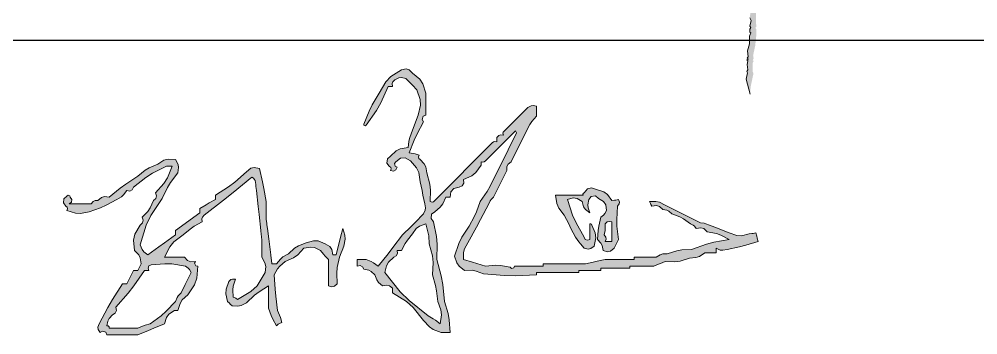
# Model space of a CAD drawing. Extents: x 2430613 to 2739493, y -1540945 to -971137.
# Drawn here: x 2627500 to 2629344, y -1276637 to -1276031 of the extents above; entities that cross this region are included whole.
import ezdxf

# ---------------------------------------------------------------- set-up
doc = ezdxf.new("R2010")
doc.units = 0
doc.header["$LTSCALE"] = 1000
doc.header["$MEASUREMENT"] = 0
doc.layers.get('0').update_dxf_attribs({"linetype": 'CONTINUOUS'})
doc.layers.add('0S-图框文字', color=51, linetype='CONTINUOUS', lineweight=18)
doc.layers.add('T-TK', color=157, linetype='CONTINUOUS')
doc.layers.add('照明平面标注层', color=111, linetype='CONTINUOUS')

# ---------------------------------------------------------------- blocks, each defined once
blk = doc.blocks.new('BW-460928421', base_point=(-406732.8, -216322.3, -10798340.6))
at = {"layer": '0S-图框文字'}
blk.add_hatch(color=256, dxfattribs=at).paths.add_polyline_path([(-405658.1, -216076.1), (-405659.9, -216063.2), (-405658.5, -216062.3), (-405660.5, -216060.7), (-405659.7, -216046), (-405676.4, -216024.8), (-405679.6, -216026.8), (-405696.8, -216026.6), (-405703.2, -216029.8), (-405706.5, -216029.1), (-405695.4, -216020), (-405683.4, -216015.9), (-405690.6, -216006.7), (-405701, -216014.2), (-405703, -216012.7), (-405708.5, -216017.2), (-405707.7, -216018.6), (-405709.9, -216018.1), (-405718.1, -216024.4), (-405721.8, -216025.9), (-405722.7, -216024.5), (-405725.8, -216028.4), (-405730.7, -216029.7), (-405734.9, -216033.4), (-405734.8, -216038), (-405731.9, -216040.9), (-405717.7, -216043.9), (-405710.4, -216042.1), (-405699, -216042.2), (-405698.1, -216043.5), (-405694.1, -216040.9), (-405693.3, -216042.3), (-405675.4, -216039.2), (-405673, -216044.3), (-405674.6, -216046.3), (-405671.4, -216052.7), (-405671.5, -216064.1), (-405669.8, -216066.8), (-405671.6, -216069.8), (-405670.1, -216073.6), (-405672, -216082.3), (-405670.3, -216085), (-405671.8, -216087), (-405669.6, -216103.5), (-405671.5, -216112.3), (-405669.6, -216119.5), (-405671.3, -216127.2), (-405668.7, -216131.2), (-405670, -216132.1), (-405668.3, -216140.4), (-405670.9, -216152.5), (-405669, -216154.1), (-405671.2, -216175.4), (-405668.9, -216180.5), (-405671.2, -216191.4), (-405669.5, -216194.1), (-405671.3, -216197.1), (-405671.3, -216202.9), (-405669.4, -216204.4), (-405671.9, -216210.8), (-405671.6, -216225.7), (-405675.5, -216238.6), (-405674.6, -216250.3), (-405676.1, -216252.3), (-405674.4, -216254.9), (-405677.1, -216256.7), (-405675.1, -216258.2), (-405676.5, -216264.8), (-405675.3, -216275.4), (-405677.1, -216278.4), (-405675.4, -216281.1), (-405678, -216293.1), (-405670.4, -216322.3), (-405669.8, -216308.6), (-405664.2, -216282.3), (-405665.7, -216278.6), (-405665.5, -216261.4), (-405663.7, -216258.4), (-405665.7, -216256.8), (-405663.9, -216253.7), (-405664.9, -216247.8), (-405660.9, -216229.2), (-405658.6, -216207.9), (-405658.7, -216197.5), (-405660.5, -216194.9), (-405658.9, -216192.9), (-405659.5, -216168.7), (-405657.6, -216159.9), (-405658.9, -216155.1), (-405657.8, -216145), (-405659.3, -216141.2), (-405659.5, -216120.5), (-405658.2, -216119.7), (-405660.3, -216113.5), (-405659.4, -216093.1), (-405657.6, -216090), (-405660.4, -216087.1)])
at = {"layer": '0S-图框文字', "elevation": -4.4}
blk.add_lwpolyline([(-405671.2, -216175.4), (-405668.9, -216180.5), (-405671.2, -216191.4), (-405669.5, -216194.1), (-405671.3, -216197.1), (-405671.3, -216202.9), (-405669.4, -216204.4), (-405671.9, -216210.8), (-405671.6, -216225.7), (-405675.5, -216238.6), (-405674.6, -216250.3), (-405676.1, -216252.3), (-405674.4, -216254.9), (-405677.1, -216256.7), (-405675.1, -216258.2), (-405676.5, -216264.8), (-405675.3, -216275.4), (-405677.1, -216278.4), (-405675.4, -216281.1), (-405678, -216293.1), (-405670.4, -216322.3)], dxfattribs=at)
blk = doc.blocks.new('A$C6B060218')
h = blk.add_hatch(color=256)
h.paths.add_polyline_path([(816.8, 143.9), (815.6, 140), (819.6, 140), (821.6, 140), (825.6, 140), (825.6, 152), (825.6, 158), (825.6, 170), (821.4, 170.5), (818.6, 169.6), (815.6, 166.7), (815.5, 160), (815.2, 156.6), (813.9, 150), (816.3, 146.8)], flags=16)
h.paths.add_polyline_path([(810.8, 134), (812.2, 126.7), (818.8, 124.8), (823.6, 125.8), (828.9, 130), (831.6, 135.4), (832.9, 138), (835.6, 143.4), (833.1, 163.2), (832.8, 173.4), (833.9, 193.4), (836.3, 196.7), (836.8, 199.5), (835.6, 203.4), (831.6, 202.5), (829.6, 202.2), (825.6, 201.7), (818.7, 210.9), (813.2, 214.9), (802.2, 218.4), (795, 220.9), (788.8, 219.2), (783.9, 213.4), (782.6, 212.7), (782, 211.5), (782.2, 210.1), (765.6, 210.1), (757.2, 210.1), (740.6, 210.1), (742.9, 197.1), (745.8, 190.4), (753.9, 180), (760.6, 166.7), (763.9, 160), (770.6, 146.7), (775.6, 139.8), (778.3, 136.5), (783.9, 130), (789.9, 128.7), (794, 129.6), (798.9, 133.4), (801.2, 145.9), (800.4, 153.3), (795.6, 165), (794.8, 166.3), (793.7, 166.9), (792.2, 166.7), (792.2, 157.4), (792.2, 152.7), (792.2, 143.4), (788.9, 142.1), (785.4, 143.4), (783.9, 146.7), (771.6, 168.2), (766.5, 179.8), (758.9, 203.4), (767.3, 205.8), (773.3, 204.9), (780.6, 200.1), (782.9, 192.3), (785.7, 188.2), (792.2, 183.4), (789.7, 191), (789.3, 195.5), (790.6, 203.4), (794.4, 208), (800.8, 208.7), (805.6, 205.1), (812.9, 200.4), (816.2, 195.3), (817.2, 186.7), (814.8, 182.1), (813, 179.9), (808.9, 176.7), (806.1, 163.5), (805.1, 156.8), (803.9, 143.4), (808.9, 137.8)], flags=17)
h.paths.add_polyline_path([(560.2, 21.8), (567.2, 16.7), (568.9, 30), (568.1, 37.3), (563.8, 50), (561.7, 66.2), (560.1, 74.3), (555.5, 90), (556.6, 108.8), (555.6, 118.6), (550.5, 136.7), (549.8, 148.8), (548.7, 155), (545.5, 166.7), (536, 163.5), (531.2, 159.9), (525.5, 151.7), (518, 142.3), (514.6, 137.3), (508.8, 126.7), (506.2, 126.7), (504.8, 126.7), (502.2, 126.7), (502.9, 122.3), (501.1, 118.7), (497.2, 116.7), (489.4, 109.2), (486.3, 103.8), (483.8, 93.4), (507, 64.8), (520.3, 51.5), (548.8, 28.3), (556.5, 24.1)], flags=16)
h.paths.add_polyline_path([(556.7, 7.9), (568.8, 3.3), (574.2, 3.3), (576.8, 3.3), (582.2, 3.3), (580.8, 22.3), (579.1, 31.8), (573.8, 50), (571.1, 75.6), (568.7, 88.4), (562.2, 113.4), (562.5, 136.1), (561.5, 147.7), (557.2, 170), (553.5, 174.9), (554.2, 181.1), (558.8, 185), (567.3, 192), (571, 196.8), (575.5, 206.7), (578.2, 206.7), (579.5, 206.7), (582.2, 206.7), (583.1, 214.7), (587.7, 219.9), (595.5, 221.7), (600.3, 224.1), (602.5, 228), (602.2, 233.4), (614.8, 238.9), (620.9, 243.8), (628.9, 255.1), (628.9, 257.1), (628.9, 258.1), (628.9, 260.1), (631.5, 259.4), (633.5, 259.9), (635.5, 261.7), (653.5, 279.7), (662.5, 288.7), (680.5, 306.7), (681.2, 305.4), (681.5, 304.7), (682.2, 303.4), (669.5, 278.1), (663.2, 265.4), (650.5, 240.1), (642.4, 223.4), (637.7, 215.3), (627.2, 200.1), (621.7, 184.9), (618.3, 177.5), (610.5, 163.4), (599.5, 146.7), (595, 137.4), (588.9, 118.4), (592, 108.3), (595.6, 103.2), (603.9, 96.7), (615.4, 96.9), (621.5, 95.8), (632.2, 91.7), (664.1, 89.1), (680.2, 88.7), (712.2, 90), (712.2, 91.4), (712.2, 92), (712.2, 93.4), (737.6, 93.4), (750.2, 93.4), (775.6, 93.4), (775.6, 94.7), (775.6, 95.4), (775.6, 96.7), (788.9, 96.7), (795.6, 96.7), (808.9, 96.7), (808.9, 98), (808.9, 98.7), (808.9, 100), (826.2, 100), (834.9, 100), (852.3, 100), (852.3, 101.4), (852.3, 102), (852.3, 103.4), (866.9, 103.4), (874.3, 103.4), (888.9, 103.4), (895.6, 106), (898.9, 107.4), (905.6, 110), (920.4, 109.6), (928.1, 110.7), (942.3, 115), (952.1, 116), (957.3, 117.9), (965.6, 123.4), (972.3, 123.4), (975.6, 123.4), (982.3, 123.4), (982.3, 126), (982.3, 127.4), (982.3, 130), (988.5, 127.4), (992.4, 127), (999, 128.4), (1017.8, 132.4), (1027.1, 134.8), (1045.6, 140), (1044.3, 145.4), (1043.6, 148), (1042.3, 153.4), (1038.3, 152.5), (1036.3, 152.2), (1032.3, 151.7), (1020.7, 148.6), (1013.5, 149), (1002.3, 153.4), (990.3, 158), (984.3, 160.4), (972.3, 165), (967.1, 166.9), (964.4, 167.6), (958.9, 168.4), (937.6, 179), (926.9, 184.4), (905.6, 195), (897, 199.2), (891.8, 200.3), (882.3, 200.1), (883.6, 197.4), (884.3, 196), (885.6, 193.4), (892.5, 194.3), (897, 193), (902.3, 188.4), (908.1, 187.4), (911.3, 185.8), (915.6, 181.7), (927.6, 177.3), (933.5, 174.2), (943.9, 166.7), (947.8, 164.9), (949.7, 163.4), (952.3, 160), (959.2, 161), (963.7, 159.6), (969, 155), (982.8, 152.2), (989.7, 149.8), (1002.3, 143.4), (979.2, 139), (967.8, 136), (945.6, 128.4), (930.7, 127.5), (923.2, 126.1), (908.9, 121.7), (902, 121.6), (898.2, 120.4), (892.3, 116.7), (878.9, 116.7), (872.3, 116.7), (858.9, 116.7), (858.9, 115.4), (858.9, 114.7), (858.9, 113.4), (841.6, 113.4), (832.9, 113.4), (815.6, 113.4), (803.6, 110.7), (797.6, 109.4), (785.6, 106.7), (760.2, 106.7), (747.6, 106.7), (722.2, 106.7), (722.2, 105.4), (722.2, 104.7), (722.2, 103.4), (704.9, 103.4), (696.2, 103.4), (678.9, 103.4), (677.9, 100.8), (674.3, 99.9), (672.2, 101.7), (657.8, 104.3), (650.2, 104.7), (635.5, 103.4), (622.2, 107.3), (615.5, 109.3), (602.2, 113.4), (602.1, 123.7), (603.6, 129.4), (608.9, 138.4), (621.7, 161.6), (628, 173.3), (640.5, 196.7), (642.2, 201.2), (643.7, 203.4), (647.2, 206.7), (655.2, 222.7), (659.2, 230.7), (667.2, 246.7), (667.4, 252.7), (669.2, 256.4), (673.9, 260.1), (683.2, 278.7), (687.9, 288.1), (697.2, 306.7), (702.1, 316.1), (705.2, 320.5), (712.2, 328.4), (712.2, 334.4), (712.2, 337.4), (712.2, 343.4), (706.9, 344.4), (703.8, 344), (698.9, 341.8), (684.9, 327.7), (677.9, 320.7), (663.9, 306.7), (662.1, 304.7), (661.6, 302.8), (662.2, 300.1), (658, 300.6), (655.3, 299.6), (652.2, 296.7), (652.2, 294.1), (652.2, 292.7), (652.2, 290.1), (649.5, 290.7), (647.6, 290.2), (645.5, 288.4), (610.9, 253.7), (593.5, 236.4), (558.8, 201.7), (556.8, 199.9), (554.9, 199.4), (552.2, 200.1), (552.5, 217.5), (551.5, 226.5), (547.2, 243.4), (545.5, 252.2), (543.2, 256.8), (537.2, 263.4), (535.1, 265.2), (534.5, 267.5), (535.5, 270.1), (529.6, 271.8), (526.6, 272.5), (520.5, 273.4), (528.1, 292.5), (532.4, 301.9), (542.2, 320.1), (539.9, 323.6), (541.5, 328.6), (545.5, 330.1), (545.5, 343.4), (545.5, 350.1), (545.5, 363.4), (541.2, 377.2), (536.6, 384.2), (525.5, 393.4), (520.4, 398.1), (515.7, 399.5), (508.8, 398.4), (492.6, 388), (485.1, 380.2), (475.5, 363.4), (464.8, 345.5), (460.1, 336.1), (452.2, 316.7), (452.3, 315.3), (454.2, 314.3), (455.5, 315.1), (471.2, 336.9), (478, 348.8), (488.8, 373.4), (491.5, 373.4), (492.8, 373.4), (495.5, 373.4), (495, 377.6), (495.9, 380.4), (498.8, 383.4), (504.9, 386.2), (509, 386.6), (515.5, 385.1), (522.2, 378.4), (525.5, 375.1), (532.2, 368.4), (536.9, 353.8), (537.3, 345), (533.8, 330.1), (529.8, 319.4), (527.8, 314.1), (523.8, 303.4), (520.8, 295), (519.8, 290.6), (518.8, 281.7), (507.1, 279.7), (500.9, 276.6), (492.2, 268.4), (487.6, 264.5), (486.9, 258.2), (490.5, 253.4), (492.6, 251.6), (493.2, 249.3), (492.2, 246.7), (496.6, 246), (500.1, 247.7), (502.2, 251.7), (499.1, 253.2), (498.3, 257.5), (500.5, 260.1), (507.3, 265.5), (514.6, 266.1), (522.2, 261.7), (531.3, 251.1), (534.8, 243.9), (537.2, 230.1), (539.8, 216.7), (541.2, 210.1), (543.8, 196.7), (545.1, 190.8), (544.7, 187.2), (542.2, 181.7), (529.5, 169), (523.2, 162.7), (510.5, 150), (496, 131.3), (488.6, 121.9), (473.8, 103.4), (466.9, 108), (463.2, 110.1), (455.5, 113.4), (450.2, 113.4), (447.5, 113.4), (442.1, 113.4), (442.1, 109.4), (442.1, 107.4), (442.1, 103.4), (446.6, 104.1), (450.1, 102.3), (452.2, 98.4), (459.5, 97), (463.4, 95.1), (468.8, 90), (471.8, 82.4), (474.4, 78.7), (480.5, 73.4), (486.5, 74.7), (490.6, 73.8), (495.5, 70), (495.5, 67.3), (495.5, 66), (495.5, 63.3), (516.6, 49.9), (526.5, 41.2), (542.2, 21.7), (550.8, 12)])
h.paths.add_polyline_path([(69, 11.9), (68.7, 10), (86.1, 10), (94.7, 10), (112.1, 10), (119.2, 13.2), (122.9, 14.6), (130.4, 16.7), (146.9, 28.6), (154.6, 35.4), (168.7, 50), (171, 55.9), (172.8, 58.8), (177.1, 63.3), (183.1, 75.4), (186.1, 81.4), (192.1, 93.4), (189.6, 97.9), (187.8, 100.1), (183.7, 103.4), (163.3, 106.5), (152.7, 106.9), (132.1, 105), (128.8, 103.5), (127.4, 100), (128.7, 96.7), (126.1, 96.7), (124.7, 96.7), (122.1, 96.7), (106.1, 73.7), (97.4, 62.6), (78.7, 41.7), (79.9, 36.7), (78.1, 32.6), (73.7, 30), (68.9, 24.3), (67, 20.6), (65.4, 13.3), (67.2, 13.7)], flags=16)
h.paths.add_polyline_path([(63.9, 4), (65.4, 0), (84.1, 0), (93.4, 0), (112.1, 0), (128.1, 6.6), (136.1, 10), (152.1, 16.7), (155.3, 26.2), (158.9, 31), (167.1, 36.7), (169.1, 36.7), (170.1, 36.7), (172.1, 36.7), (175.7, 47.2), (179, 52.4), (187.1, 60), (197.5, 75.1), (200.9, 85), (202.1, 103.4), (199.1, 103.7), (197.2, 107.5), (198.8, 110), (191.6, 109.6), (187, 111.5), (182.1, 116.7), (170.1, 116.7), (164.1, 116.7), (152.1, 116.7), (160.2, 132.2), (166.4, 139.6), (180.4, 150), (191, 159), (196.8, 163.1), (208.8, 170), (208.3, 174.2), (209.2, 177), (212.1, 180), (241, 202.5), (255.3, 213.8), (283.8, 236.7), (286.1, 235.2), (287.2, 234.1), (288.8, 231.7), (289.4, 225.7), (289.8, 222.7), (290.4, 216.7), (293.1, 192.7), (294.4, 180.7), (297.1, 156.7), (297.8, 150.7), (298.1, 147.7), (298.8, 141.7), (298.8, 131.7), (298.8, 126.7), (298.8, 116.7), (303.3, 108.3), (304.5, 102.9), (303.8, 93.4), (291.4, 73.8), (282.1, 64.9), (262.1, 53.3), (259.7, 55.1), (258.3, 55.8), (255.4, 56.7), (254.8, 67.4), (255.5, 73.1), (258.8, 83.4), (254.6, 83.8), (251.8, 82.9), (248.8, 80), (245.1, 68.6), (244.7, 61.8), (247.1, 50), (249.8, 47.3), (251.1, 46), (253.8, 43.3), (262.7, 43.1), (267.6, 44.2), (275.4, 48.3), (287.8, 59.5), (294.6, 64.6), (308.8, 73.4), (308.8, 60), (308.8, 53.3), (308.8, 40), (312.6, 29), (315, 23.6), (320.5, 13.3), (323.4, 15.9), (325.1, 17), (328.8, 18.3), (326.7, 25.9), (325.3, 29.6), (322.1, 36.7), (319.9, 58), (318.9, 68.7), (317.1, 90), (322.4, 99), (325.9, 103.2), (333.8, 110), (346.5, 115.7), (352.6, 120), (362.1, 130), (372.1, 131.8), (378, 131.1), (387.1, 126.7), (391.5, 121.1), (393.8, 118.4), (398.8, 113.4), (398.8, 97.4), (398.8, 89.4), (398.8, 73.4), (404.2, 72.3), (407.9, 73.2), (412.1, 76.7), (411.5, 92.7), (412.2, 101), (415.5, 116.7), (418.1, 123.4), (419.5, 126.7), (422.1, 133.4), (423.9, 143.9), (423.5, 149.8), (420.5, 160), (417.1, 146.7), (415.5, 140), (412.1, 126.7), (411.5, 124), (411.1, 122.7), (410.5, 120), (408.5, 120), (407.5, 120), (405.5, 120), (404.1, 128.1), (400.9, 132.7), (393.8, 136.7), (383.3, 141), (376.4, 141.4), (365.5, 138.4), (353.7, 133.9), (348, 130.3), (338.8, 121.7), (330.5, 117.1), (326.6, 113.9), (320.5, 106.7), (317.8, 106.7), (316.4, 106.7), (313.8, 106.7), (313.1, 112), (312.8, 114.7), (312.1, 120), (310.1, 136), (309.1, 144), (307.1, 160), (306.4, 165.4), (306.1, 168), (305.4, 173.4), (305.4, 184), (305.4, 189.4), (305.4, 200.1), (301.6, 220.1), (299.5, 230.1), (295.4, 250.1), (287.3, 251.6), (281.9, 250.2), (275.4, 245.1), (258.1, 229.5), (248.6, 222.4), (228.8, 210.1), (228.8, 207.4), (228.8, 206.1), (228.8, 203.4), (219.4, 198.1), (214.8, 195.4), (205.4, 190), (205.4, 187.4), (205.4, 186), (205.4, 183.4), (190.8, 172.7), (183.4, 167.4), (168.7, 156.7), (168.7, 154), (168.7, 152.7), (168.7, 150), (152.1, 138), (143.8, 132), (127.1, 120), (121, 124.6), (118.3, 128), (115.4, 135), (124.8, 164.6), (131.7, 179.1), (148.7, 205.1), (156.6, 221.2), (161.4, 229), (172.1, 243.4), (173.3, 251.4), (172.5, 256.2), (168.7, 263.4), (157.8, 264.2), (151.4, 262.6), (142.1, 256.7), (129.2, 251.1), (123, 247.3), (112.1, 238.4), (94.2, 226.5), (85.4, 220.2), (68.7, 206.7), (61.8, 207.7), (57.3, 206.3), (52, 201.7), (47.6, 201.6), (44.8, 200.2), (42, 196.7), (28.7, 196.7), (22, 196.7), (8.7, 196.7), (12, 199.1), (12.7, 203.4), (10.4, 206.7), (9.9, 208.8), (7, 209.7), (5.4, 208.4), (0.7, 204.5), (0, 198.2), (3.7, 193.4), (5.8, 191.6), (6.4, 189.3), (5.4, 186.7), (18.1, 182.7), (25.6, 182.3), (38.7, 185), (56, 190.9), (64.4, 194.6), (80.4, 203.4), (87.3, 207.5), (90.5, 210.4), (95.4, 216.7), (99.8, 216), (103.4, 217.7), (105.4, 221.7), (123.9, 236.5), (134.2, 242.9), (155.4, 253.4), (158.7, 253.4), (160.4, 253.4), (163.7, 253.4), (156.8, 235.9), (151.4, 227.3), (138.7, 213.4), (140.3, 208.8), (139.2, 204.8), (135.4, 201.7), (130.8, 190.6), (127.2, 185.2), (118.7, 176.7), (120.3, 172.1), (119.2, 168.1), (115.4, 165), (107.4, 151.5), (105.4, 142.3), (107.1, 126.7), (113.3, 120.3), (115.7, 115.5), (117.1, 106.7), (114.8, 102.8), (113.8, 100.8), (112.1, 96.7), (109.4, 96.7), (108.1, 96.7), (105.4, 96.7), (101.4, 88.7), (99.4, 84.7), (95.4, 76.7), (92.7, 76.7), (91.4, 76.7), (88.7, 76.7), (74, 53.1), (67, 41.1), (53.7, 16.7), (51.9, 11.6), (52.4, 7.8), (55.4, 3.3), (58.9, 5.6)])
for p, q in [((508.8, 398.4), (492.6, 388)), ((515.7, 399.5), (508.8, 398.4)), ((520.4, 398.1), (515.7, 399.5)), ((525.5, 393.4), (520.4, 398.1)), ((536.6, 384.2), (525.5, 393.4)), ((485.1, 380.2), (475.5, 363.4)), ((492.6, 388), (485.1, 380.2)), ((495, 377.6), (495.9, 380.4)), ((495.5, 373.4), (495, 377.6)), ((495.9, 380.4), (498.8, 383.4)), ((498.8, 383.4), (504.9, 386.2)), ((504.9, 386.2), (509, 386.6)), ((509, 386.6), (515.5, 385.1)), ((515.5, 385.1), (522.2, 378.4)), ((522.2, 378.4), (525.5, 375.1)), ((541.2, 377.2), (536.6, 384.2)), ((545.5, 363.4), (541.2, 377.2)), ((475.5, 363.4), (464.8, 345.5)), ((478, 348.8), (488.8, 373.4)), ((488.8, 373.4), (491.5, 373.4)), ((491.5, 373.4), (492.8, 373.4)), ((492.8, 373.4), (495.5, 373.4)), ((525.5, 375.1), (532.2, 368.4)), ((532.2, 368.4), (536.9, 353.8)), ((545.5, 350.1), (545.5, 363.4)), ((471.2, 336.9), (478, 348.8)), ((536.9, 353.8), (537.3, 345)), ((545.5, 343.4), (545.5, 350.1)), ((460.1, 336.1), (452.2, 316.7)), ((455.5, 315.1), (471.2, 336.9)), ((464.8, 345.5), (460.1, 336.1)), ((537.3, 345), (533.8, 330.1)), ((545.5, 330.1), (545.5, 343.4)), ((698.9, 341.8), (684.9, 327.7)), ((703.8, 344), (698.9, 341.8)), ((706.9, 344.4), (703.8, 344)), ((712.2, 343.4), (706.9, 344.4)), ((712.2, 337.4), (712.2, 343.4)), ((712.2, 334.4), (712.2, 337.4)), ((712.2, 328.4), (712.2, 334.4)), ((529.8, 319.4), (527.8, 314.1)), ((533.8, 330.1), (529.8, 319.4)), ((532.4, 301.9), (542.2, 320.1)), ((539.9, 323.6), (541.5, 328.6)), ((542.2, 320.1), (539.9, 323.6)), ((541.5, 328.6), (545.5, 330.1)), ((677.9, 320.7), (663.9, 306.7)), ((684.9, 327.7), (677.9, 320.7)), ((702.1, 316.1), (705.2, 320.5)), ((705.2, 320.5), (712.2, 328.4)), ((452.2, 316.7), (452.3, 315.3)), ((452.3, 315.3), (454.2, 314.3)), ((454.2, 314.3), (455.5, 315.1)), ((523.8, 303.4), (520.8, 295)), ((527.8, 314.1), (523.8, 303.4)), ((662.1, 304.7), (661.6, 302.8)), ((663.9, 306.7), (662.1, 304.7)), ((662.5, 288.7), (680.5, 306.7)), ((682.2, 303.4), (669.5, 278.1)), ((680.5, 306.7), (681.2, 305.4)), ((681.2, 305.4), (681.5, 304.7)), ((681.5, 304.7), (682.2, 303.4)), ((687.9, 288.1), (697.2, 306.7)), ((697.2, 306.7), (702.1, 316.1)), ((519.8, 290.6), (518.8, 281.7)), ((520.8, 295), (519.8, 290.6)), ((520.5, 273.4), (528.1, 292.5)), ((528.1, 292.5), (532.4, 301.9)), ((647.6, 290.2), (645.5, 288.4)), ((649.5, 290.7), (647.6, 290.2)), ((652.2, 290.1), (649.5, 290.7)), ((655.3, 299.6), (652.2, 296.7)), ((652.2, 296.7), (652.2, 294.1)), ((652.2, 294.1), (652.2, 292.7)), ((652.2, 292.7), (652.2, 290.1)), ((653.5, 279.7), (662.5, 288.7)), ((658, 300.6), (655.3, 299.6)), ((662.2, 300.1), (658, 300.6)), ((661.6, 302.8), (662.2, 300.1)), ((500.9, 276.6), (492.2, 268.4)), ((507.1, 279.7), (500.9, 276.6)), ((518.8, 281.7), (507.1, 279.7)), ((645.5, 288.4), (610.9, 253.7)), ((635.5, 261.7), (653.5, 279.7)), ((669.5, 278.1), (663.2, 265.4)), ((673.9, 260.1), (683.2, 278.7)), ((683.2, 278.7), (687.9, 288.1)), ((151.4, 262.6), (142.1, 256.7)), ((157.8, 264.2), (151.4, 262.6)), ((168.7, 263.4), (157.8, 264.2)), ((172.5, 256.2), (168.7, 263.4)), ((487.6, 264.5), (486.9, 258.2)), ((492.2, 268.4), (487.6, 264.5)), ((498.3, 257.5), (500.5, 260.1)), ((500.5, 260.1), (507.3, 265.5)), ((507.3, 265.5), (514.6, 266.1)), ((514.6, 266.1), (522.2, 261.7)), ((526.6, 272.5), (520.5, 273.4)), ((522.2, 261.7), (531.3, 251.1)), ((529.6, 271.8), (526.6, 272.5)), ((535.5, 270.1), (529.6, 271.8)), ((534.5, 267.5), (535.5, 270.1)), ((535.1, 265.2), (534.5, 267.5)), ((537.2, 263.4), (535.1, 265.2)), ((543.2, 256.8), (537.2, 263.4)), ((628.9, 260.1), (631.5, 259.4)), ((628.9, 258.1), (628.9, 260.1)), ((631.5, 259.4), (633.5, 259.9)), ((633.5, 259.9), (635.5, 261.7)), ((663.2, 265.4), (650.5, 240.1)), ((669.2, 256.4), (673.9, 260.1)), ((123, 247.3), (112.1, 238.4)), ((129.2, 251.1), (123, 247.3)), ((142.1, 256.7), (129.2, 251.1)), ((134.2, 242.9), (155.4, 253.4)), ((155.4, 253.4), (158.7, 253.4)), ((163.7, 253.4), (156.8, 235.9)), ((158.7, 253.4), (160.4, 253.4)), ((160.4, 253.4), (163.7, 253.4)), ((172.1, 243.4), (173.3, 251.4)), ((173.3, 251.4), (172.5, 256.2)), ((281.9, 250.2), (275.4, 245.1)), ((287.3, 251.6), (281.9, 250.2)), ((295.4, 250.1), (287.3, 251.6)), ((299.5, 230.1), (295.4, 250.1)), ((486.9, 258.2), (490.5, 253.4)), ((490.5, 253.4), (492.6, 251.6)), ((493.2, 249.3), (492.2, 246.7)), ((492.2, 246.7), (496.6, 246)), ((492.6, 251.6), (493.2, 249.3)), ((496.6, 246), (500.1, 247.7)), ((499.1, 253.2), (498.3, 257.5)), ((502.2, 251.7), (499.1, 253.2)), ((500.1, 247.7), (502.2, 251.7)), ((531.3, 251.1), (534.8, 243.9)), ((545.5, 252.2), (543.2, 256.8)), ((547.2, 243.4), (545.5, 252.2)), ((610.9, 253.7), (593.5, 236.4)), ((620.9, 243.8), (628.9, 255.1)), ((628.9, 257.1), (628.9, 258.1)), ((628.9, 255.1), (628.9, 257.1)), ((659.2, 230.7), (667.2, 246.7)), ((667.2, 246.7), (667.4, 252.7)), ((667.4, 252.7), (669.2, 256.4)), ((112.1, 238.4), (94.2, 226.5)), ((105.4, 221.7), (123.9, 236.5)), ((123.9, 236.5), (134.2, 242.9)), ((156.8, 235.9), (151.4, 227.3)), ((161.4, 229), (172.1, 243.4)), ((255.3, 213.8), (283.8, 236.7)), ((275.4, 245.1), (258.1, 229.5)), ((283.8, 236.7), (286.1, 235.2)), ((286.1, 235.2), (287.2, 234.1)), ((287.2, 234.1), (288.8, 231.7)), ((288.8, 231.7), (289.4, 225.7)), ((534.8, 243.9), (537.2, 230.1)), ((551.5, 226.5), (547.2, 243.4)), ((593.5, 236.4), (558.8, 201.7)), ((602.2, 233.4), (614.8, 238.9)), ((602.5, 228), (602.2, 233.4)), ((614.8, 238.9), (620.9, 243.8)), ((650.5, 240.1), (642.4, 223.4)), ((85.4, 220.2), (68.7, 206.7)), ((94.2, 226.5), (85.4, 220.2)), ((90.5, 210.4), (95.4, 216.7)), ((95.4, 216.7), (99.8, 216)), ((99.8, 216), (103.4, 217.7)), ((103.4, 217.7), (105.4, 221.7)), ((151.4, 227.3), (138.7, 213.4)), ((148.7, 205.1), (156.6, 221.2)), ((156.6, 221.2), (161.4, 229)), ((248.6, 222.4), (228.8, 210.1)), ((258.1, 229.5), (248.6, 222.4)), ((289.4, 225.7), (289.8, 222.7)), ((289.8, 222.7), (290.4, 216.7)), ((290.4, 216.7), (293.1, 192.7)), ((301.6, 220.1), (299.5, 230.1)), ((305.4, 200.1), (301.6, 220.1)), ((537.2, 230.1), (539.8, 216.7)), ((539.8, 216.7), (541.2, 210.1)), ((552.5, 217.5), (551.5, 226.5)), ((552.2, 200.1), (552.5, 217.5)), ((583.1, 214.7), (587.7, 219.9)), ((587.7, 219.9), (595.5, 221.7)), ((595.5, 221.7), (600.3, 224.1)), ((600.3, 224.1), (602.5, 228)), ((642.4, 223.4), (637.7, 215.3)), ((647.2, 206.7), (655.2, 222.7)), ((655.2, 222.7), (659.2, 230.7)), ((788.8, 219.2), (783.9, 213.4)), ((795, 220.9), (788.8, 219.2)), ((802.2, 218.4), (795, 220.9)), ((813.2, 214.9), (802.2, 218.4)), ((0.7, 204.5), (0, 198.2)), ((5.4, 208.4), (0.7, 204.5)), ((7, 209.7), (5.4, 208.4)), ((9.9, 208.8), (7, 209.7)), ((10.4, 206.7), (9.9, 208.8)), ((12.7, 203.4), (10.4, 206.7)), ((12, 199.1), (12.7, 203.4)), ((57.3, 206.3), (52, 201.7)), ((61.8, 207.7), (57.3, 206.3)), ((68.7, 206.7), (61.8, 207.7)), ((64.4, 194.6), (80.4, 203.4)), ((80.4, 203.4), (87.3, 207.5)), ((87.3, 207.5), (90.5, 210.4)), ((131.7, 179.1), (148.7, 205.1)), ((139.2, 204.8), (135.4, 201.7)), ((138.7, 213.4), (140.3, 208.8)), ((140.3, 208.8), (139.2, 204.8)), ((212.1, 180), (241, 202.5)), ((228.8, 203.4), (219.4, 198.1)), ((228.8, 210.1), (228.8, 207.4)), ((228.8, 207.4), (228.8, 206.1)), ((228.8, 206.1), (228.8, 203.4)), ((241, 202.5), (255.3, 213.8)), ((541.2, 210.1), (543.8, 196.7)), ((571, 196.8), (575.5, 206.7)), ((575.5, 206.7), (578.2, 206.7)), ((578.2, 206.7), (579.5, 206.7)), ((579.5, 206.7), (582.2, 206.7)), ((582.2, 206.7), (583.1, 214.7)), ((637.7, 215.3), (627.2, 200.1)), ((642.2, 201.2), (643.7, 203.4)), ((643.7, 203.4), (647.2, 206.7)), ((740.6, 210.1), (742.9, 197.1)), ((757.2, 210.1), (740.6, 210.1)), ((765.6, 210.1), (757.2, 210.1)), ((758.9, 203.4), (767.3, 205.8)), ((766.5, 179.8), (758.9, 203.4)), ((782.2, 210.1), (765.6, 210.1)), ((767.3, 205.8), (773.3, 204.9)), ((773.3, 204.9), (780.6, 200.1)), ((782.6, 212.7), (782, 211.5)), ((782, 211.5), (782.2, 210.1)), ((783.9, 213.4), (782.6, 212.7)), ((789.3, 195.5), (790.6, 203.4)), ((790.6, 203.4), (794.4, 208)), ((794.4, 208), (800.8, 208.7)), ((800.8, 208.7), (805.6, 205.1)), ((805.6, 205.1), (812.9, 200.4)), ((818.7, 210.9), (813.2, 214.9)), ((825.6, 201.7), (818.7, 210.9)), ((829.6, 202.2), (825.6, 201.7)), ((831.6, 202.5), (829.6, 202.2)), ((835.6, 203.4), (831.6, 202.5)), ((836.8, 199.5), (835.6, 203.4)), ((0, 198.2), (3.7, 193.4)), ((3.7, 193.4), (5.8, 191.6)), ((6.4, 189.3), (5.4, 186.7)), ((5.8, 191.6), (6.4, 189.3)), ((8.7, 196.7), (12, 199.1)), ((22, 196.7), (8.7, 196.7)), ((28.7, 196.7), (22, 196.7)), ((42, 196.7), (28.7, 196.7)), ((38.7, 185), (56, 190.9)), ((44.8, 200.2), (42, 196.7)), ((47.6, 201.6), (44.8, 200.2)), ((52, 201.7), (47.6, 201.6)), ((56, 190.9), (64.4, 194.6)), ((130.8, 190.6), (127.2, 185.2)), ((135.4, 201.7), (130.8, 190.6)), ((214.8, 195.4), (205.4, 190)), ((205.4, 190), (205.4, 187.4)), ((219.4, 198.1), (214.8, 195.4)), ((293.1, 192.7), (294.4, 180.7)), ((305.4, 189.4), (305.4, 200.1)), ((305.4, 184), (305.4, 189.4)), ((543.8, 196.7), (545.1, 190.8)), ((545.1, 190.8), (544.7, 187.2)), ((554.9, 199.4), (552.2, 200.1)), ((556.8, 199.9), (554.9, 199.4)), ((558.8, 201.7), (556.8, 199.9)), ((558.8, 185), (567.3, 192)), ((567.3, 192), (571, 196.8)), ((627.2, 200.1), (621.7, 184.9)), ((628, 173.3), (640.5, 196.7)), ((640.5, 196.7), (642.2, 201.2)), ((742.9, 197.1), (745.8, 190.4)), ((745.8, 190.4), (753.9, 180)), ((780.6, 200.1), (782.9, 192.3)), ((782.9, 192.3), (785.7, 188.2)), ((785.7, 188.2), (792.2, 183.4)), ((789.7, 191), (789.3, 195.5)), ((792.2, 183.4), (789.7, 191)), ((812.9, 200.4), (816.2, 195.3)), ((816.2, 195.3), (817.2, 186.7)), ((832.8, 173.4), (833.9, 193.4)), ((833.9, 193.4), (836.3, 196.7)), ((836.3, 196.7), (836.8, 199.5)), ((891.8, 200.3), (882.3, 200.1)), ((882.3, 200.1), (883.6, 197.4)), ((883.6, 197.4), (884.3, 196)), ((884.3, 196), (885.6, 193.4)), ((885.6, 193.4), (892.5, 194.3)), ((897, 199.2), (891.8, 200.3)), ((892.5, 194.3), (897, 193)), ((905.6, 195), (897, 199.2)), ((897, 193), (902.3, 188.4)), ((902.3, 188.4), (908.1, 187.4)), ((926.9, 184.4), (905.6, 195)), ((5.4, 186.7), (18.1, 182.7)), ((18.1, 182.7), (25.6, 182.3)), ((25.6, 182.3), (38.7, 185)), ((127.2, 185.2), (118.7, 176.7)), ((118.7, 176.7), (120.3, 172.1)), ((124.8, 164.6), (131.7, 179.1)), ((205.4, 183.4), (190.8, 172.7)), ((205.4, 187.4), (205.4, 186)), ((205.4, 186), (205.4, 183.4)), ((208.3, 174.2), (209.2, 177)), ((208.8, 170), (208.3, 174.2)), ((209.2, 177), (212.1, 180)), ((294.4, 180.7), (297.1, 156.7)), ((305.4, 173.4), (305.4, 184)), ((306.1, 168), (305.4, 173.4)), ((542.2, 181.7), (529.5, 169)), ((544.7, 187.2), (542.2, 181.7)), ((553.5, 174.9), (554.2, 181.1)), ((557.2, 170), (553.5, 174.9)), ((554.2, 181.1), (558.8, 185)), ((618.3, 177.5), (610.5, 163.4)), ((621.7, 184.9), (618.3, 177.5)), ((621.7, 161.6), (628, 173.3)), ((753.9, 180), (760.6, 166.7)), ((771.6, 168.2), (766.5, 179.8)), ((808.9, 176.7), (806.1, 163.5)), ((813, 179.9), (808.9, 176.7)), ((814.8, 182.1), (813, 179.9)), ((817.2, 186.7), (814.8, 182.1)), ((833.1, 163.2), (832.8, 173.4)), ((908.1, 187.4), (911.3, 185.8)), ((911.3, 185.8), (915.6, 181.7)), ((915.6, 181.7), (927.6, 177.3)), ((937.6, 179), (926.9, 184.4)), ((927.6, 177.3), (933.5, 174.2)), ((933.5, 174.2), (943.9, 166.7)), ((958.9, 168.4), (937.6, 179)), ((115.4, 165), (107.4, 151.5)), ((119.2, 168.1), (115.4, 165)), ((115.4, 135), (124.8, 164.6)), ((120.3, 172.1), (119.2, 168.1)), ((183.4, 167.4), (168.7, 156.7)), ((180.4, 150), (191, 159)), ((190.8, 172.7), (183.4, 167.4)), ((191, 159), (196.8, 163.1)), ((196.8, 163.1), (208.8, 170)), ((306.4, 165.4), (306.1, 168)), ((307.1, 160), (306.4, 165.4)), ((309.1, 144), (307.1, 160)), ((420.5, 160), (417.1, 146.7)), ((423.5, 149.8), (420.5, 160)), ((523.2, 162.7), (510.5, 150)), ((529.5, 169), (523.2, 162.7)), ((531.2, 159.9), (525.5, 151.7)), ((536, 163.5), (531.2, 159.9)), ((545.5, 166.7), (536, 163.5)), ((548.7, 155), (545.5, 166.7)), ((561.5, 147.7), (557.2, 170)), ((610.5, 163.4), (599.5, 146.7)), ((608.9, 138.4), (621.7, 161.6)), ((760.6, 166.7), (763.9, 160)), ((763.9, 160), (770.6, 146.7)), ((783.9, 146.7), (771.6, 168.2)), ((793.7, 166.9), (792.2, 166.7)), ((792.2, 166.7), (792.2, 157.4)), ((794.8, 166.3), (793.7, 166.9)), ((795.6, 165), (794.8, 166.3)), ((800.4, 153.3), (795.6, 165)), ((806.1, 163.5), (805.1, 156.8)), ((815.5, 160), (815.2, 156.6)), ((815.6, 166.7), (815.5, 160)), ((818.6, 169.6), (815.6, 166.7)), ((821.4, 170.5), (818.6, 169.6)), ((825.6, 170), (821.4, 170.5)), ((825.6, 158), (825.6, 170)), ((835.6, 143.4), (833.1, 163.2)), ((943.9, 166.7), (947.8, 164.9)), ((947.8, 164.9), (949.7, 163.4)), ((949.7, 163.4), (952.3, 160)), ((952.3, 160), (959.2, 161)), ((964.4, 167.6), (958.9, 168.4)), ((959.2, 161), (963.7, 159.6)), ((963.7, 159.6), (969, 155)), ((967.1, 166.9), (964.4, 167.6)), ((972.3, 165), (967.1, 166.9)), ((984.3, 160.4), (972.3, 165)), ((990.3, 158), (984.3, 160.4)), ((107.4, 151.5), (105.4, 142.3)), ((168.7, 150), (152.1, 138)), ((166.4, 139.6), (180.4, 150)), ((168.7, 156.7), (168.7, 154)), ((168.7, 154), (168.7, 152.7)), ((168.7, 152.7), (168.7, 150)), ((297.1, 156.7), (297.8, 150.7)), ((297.8, 150.7), (298.1, 147.7)), ((298.1, 147.7), (298.8, 141.7)), ((417.1, 146.7), (415.5, 140)), ((423.9, 143.9), (423.5, 149.8)), ((510.5, 150), (496, 131.3)), ((525.5, 151.7), (518, 142.3)), ((549.8, 148.8), (548.7, 155)), ((550.5, 136.7), (549.8, 148.8)), ((562.5, 136.1), (561.5, 147.7)), ((599.5, 146.7), (595, 137.4)), ((770.6, 146.7), (775.6, 139.8)), ((785.4, 143.4), (783.9, 146.7)), ((792.2, 157.4), (792.2, 152.7)), ((792.2, 152.7), (792.2, 143.4)), ((798.9, 133.4), (801.2, 145.9)), ((801.2, 145.9), (800.4, 153.3)), ((805.1, 156.8), (803.9, 143.4)), ((815.2, 156.6), (813.9, 150)), ((813.9, 150), (816.3, 146.8)), ((816.3, 146.8), (816.8, 143.9)), ((825.6, 152), (825.6, 158)), ((825.6, 140), (825.6, 152)), ((969, 155), (982.8, 152.2)), ((982.8, 152.2), (989.7, 149.8)), ((989.7, 149.8), (1002.3, 143.4)), ((1002.3, 153.4), (990.3, 158)), ((1013.5, 149), (1002.3, 153.4)), ((1020.7, 148.6), (1013.5, 149)), ((1032.3, 151.7), (1020.7, 148.6)), ((1036.3, 152.2), (1032.3, 151.7)), ((1038.3, 152.5), (1036.3, 152.2)), ((1042.3, 153.4), (1038.3, 152.5)), ((1043.6, 148), (1042.3, 153.4)), ((1044.3, 145.4), (1043.6, 148)), ((1045.6, 140), (1044.3, 145.4)), ((105.4, 142.3), (107.1, 126.7)), ((118.3, 128), (115.4, 135)), ((143.8, 132), (127.1, 120)), ((152.1, 138), (143.8, 132)), ((152.1, 116.7), (160.2, 132.2)), ((160.2, 132.2), (166.4, 139.6)), ((298.8, 141.7), (298.8, 131.7)), ((298.8, 131.7), (298.8, 126.7)), ((310.1, 136), (309.1, 144)), ((312.1, 120), (310.1, 136)), ((348, 130.3), (338.8, 121.7)), ((353.7, 133.9), (348, 130.3)), ((352.6, 120), (362.1, 130)), ((365.5, 138.4), (353.7, 133.9)), ((362.1, 130), (372.1, 131.8)), ((376.4, 141.4), (365.5, 138.4)), ((372.1, 131.8), (378, 131.1)), ((383.3, 141), (376.4, 141.4)), ((378, 131.1), (387.1, 126.7)), ((393.8, 136.7), (383.3, 141)), ((400.9, 132.7), (393.8, 136.7)), ((404.1, 128.1), (400.9, 132.7)), ((415.5, 140), (412.1, 126.7)), ((419.5, 126.7), (422.1, 133.4)), ((422.1, 133.4), (423.9, 143.9)), ((496, 131.3), (488.6, 121.9)), ((514.6, 137.3), (508.8, 126.7)), ((518, 142.3), (514.6, 137.3)), ((555.6, 118.6), (550.5, 136.7)), ((562.2, 113.4), (562.5, 136.1)), ((595, 137.4), (588.9, 118.4)), ((603.6, 129.4), (608.9, 138.4)), ((775.6, 139.8), (778.3, 136.5)), ((778.3, 136.5), (783.9, 130)), ((783.9, 130), (789.9, 128.7)), ((788.9, 142.1), (785.4, 143.4)), ((792.2, 143.4), (788.9, 142.1)), ((794, 129.6), (798.9, 133.4)), ((803.9, 143.4), (808.9, 137.8)), ((808.9, 137.8), (810.8, 134)), ((810.8, 134), (812.2, 126.7)), ((816.8, 143.9), (815.6, 140)), ((815.6, 140), (819.6, 140)), ((819.6, 140), (821.6, 140)), ((821.6, 140), (825.6, 140)), ((823.6, 125.8), (828.9, 130)), ((828.9, 130), (831.6, 135.4)), ((831.6, 135.4), (832.9, 138)), ((832.9, 138), (835.6, 143.4)), ((967.8, 136), (945.6, 128.4)), ((979.2, 139), (967.8, 136)), ((1002.3, 143.4), (979.2, 139)), ((982.3, 130), (988.5, 127.4)), ((982.3, 127.4), (982.3, 130)), ((999, 128.4), (1017.8, 132.4)), ((1017.8, 132.4), (1027.1, 134.8)), ((1027.1, 134.8), (1045.6, 140)), ((107.1, 126.7), (113.3, 120.3)), ((113.3, 120.3), (115.7, 115.5)), ((115.7, 115.5), (117.1, 106.7)), ((121, 124.6), (118.3, 128)), ((127.1, 120), (121, 124.6)), ((164.1, 116.7), (152.1, 116.7)), ((170.1, 116.7), (164.1, 116.7)), ((182.1, 116.7), (170.1, 116.7)), ((187, 111.5), (182.1, 116.7)), ((298.8, 126.7), (298.8, 116.7)), ((298.8, 116.7), (303.3, 108.3)), ((312.8, 114.7), (312.1, 120)), ((330.5, 117.1), (326.6, 113.9)), ((338.8, 121.7), (330.5, 117.1)), ((333.8, 110), (346.5, 115.7)), ((346.5, 115.7), (352.6, 120)), ((387.1, 126.7), (391.5, 121.1)), ((391.5, 121.1), (393.8, 118.4)), ((393.8, 118.4), (398.8, 113.4)), ((405.5, 120), (404.1, 128.1)), ((407.5, 120), (405.5, 120)), ((408.5, 120), (407.5, 120)), ((410.5, 120), (408.5, 120)), ((411.1, 122.7), (410.5, 120)), ((411.5, 124), (411.1, 122.7)), ((412.1, 126.7), (411.5, 124)), ((412.2, 101), (415.5, 116.7)), ((415.5, 116.7), (418.1, 123.4)), ((418.1, 123.4), (419.5, 126.7)), ((488.6, 121.9), (473.8, 103.4)), ((497.2, 116.7), (489.4, 109.2)), ((501.1, 118.7), (497.2, 116.7)), ((502.9, 122.3), (501.1, 118.7)), ((502.2, 126.7), (502.9, 122.3)), ((504.8, 126.7), (502.2, 126.7)), ((506.2, 126.7), (504.8, 126.7)), ((508.8, 126.7), (506.2, 126.7)), ((556.6, 108.8), (555.6, 118.6)), ((588.9, 118.4), (592, 108.3)), ((602.1, 123.7), (603.6, 129.4)), ((602.2, 113.4), (602.1, 123.7)), ((789.9, 128.7), (794, 129.6)), ((812.2, 126.7), (818.8, 124.8)), ((818.8, 124.8), (823.6, 125.8)), ((858.9, 116.7), (858.9, 115.4)), ((872.3, 116.7), (858.9, 116.7)), ((878.9, 116.7), (872.3, 116.7)), ((892.3, 116.7), (878.9, 116.7)), ((898.2, 120.4), (892.3, 116.7)), ((902, 121.6), (898.2, 120.4)), ((908.9, 121.7), (902, 121.6)), ((923.2, 126.1), (908.9, 121.7)), ((930.7, 127.5), (923.2, 126.1)), ((945.6, 128.4), (930.7, 127.5)), ((942.3, 115), (952.1, 116)), ((952.1, 116), (957.3, 117.9)), ((957.3, 117.9), (965.6, 123.4)), ((965.6, 123.4), (972.3, 123.4)), ((972.3, 123.4), (975.6, 123.4)), ((975.6, 123.4), (982.3, 123.4)), ((982.3, 126), (982.3, 127.4)), ((982.3, 123.4), (982.3, 126)), ((988.5, 127.4), (992.4, 127)), ((992.4, 127), (999, 128.4)), ((114.8, 102.8), (113.8, 100.8)), ((117.1, 106.7), (114.8, 102.8)), ((128.8, 103.5), (127.4, 100)), ((132.1, 105), (128.8, 103.5)), ((152.7, 106.9), (132.1, 105)), ((163.3, 106.5), (152.7, 106.9)), ((183.7, 103.4), (163.3, 106.5)), ((187.8, 100.1), (183.7, 103.4)), ((191.6, 109.6), (187, 111.5)), ((198.8, 110), (191.6, 109.6)), ((197.2, 107.5), (198.8, 110)), ((199.1, 103.7), (197.2, 107.5)), ((202.1, 103.4), (199.1, 103.7)), ((200.9, 85), (202.1, 103.4)), ((303.3, 108.3), (304.5, 102.9)), ((304.5, 102.9), (303.8, 93.4)), ((313.1, 112), (312.8, 114.7)), ((313.8, 106.7), (313.1, 112)), ((316.4, 106.7), (313.8, 106.7)), ((317.8, 106.7), (316.4, 106.7)), ((320.5, 106.7), (317.8, 106.7)), ((326.6, 113.9), (320.5, 106.7)), ((322.4, 99), (325.9, 103.2)), ((325.9, 103.2), (333.8, 110)), ((398.8, 113.4), (398.8, 97.4)), ((442.1, 113.4), (442.1, 109.4)), ((447.5, 113.4), (442.1, 113.4)), ((442.1, 109.4), (442.1, 107.4)), ((442.1, 107.4), (442.1, 103.4)), ((442.1, 103.4), (446.6, 104.1)), ((446.6, 104.1), (450.1, 102.3)), ((450.2, 113.4), (447.5, 113.4)), ((450.1, 102.3), (452.2, 98.4)), ((455.5, 113.4), (450.2, 113.4)), ((463.2, 110.1), (455.5, 113.4)), ((466.9, 108), (463.2, 110.1)), ((473.8, 103.4), (466.9, 108)), ((486.3, 103.8), (483.8, 93.4)), ((489.4, 109.2), (486.3, 103.8)), ((555.5, 90), (556.6, 108.8)), ((568.7, 88.4), (562.2, 113.4)), ((592, 108.3), (595.6, 103.2)), ((595.6, 103.2), (603.9, 96.7)), ((615.5, 109.3), (602.2, 113.4)), ((622.2, 107.3), (615.5, 109.3)), ((635.5, 103.4), (622.2, 107.3)), ((650.2, 104.7), (635.5, 103.4)), ((657.8, 104.3), (650.2, 104.7)), ((672.2, 101.7), (657.8, 104.3)), ((674.3, 99.9), (672.2, 101.7)), ((678.9, 103.4), (677.9, 100.8)), ((696.2, 103.4), (678.9, 103.4)), ((704.9, 103.4), (696.2, 103.4)), ((722.2, 103.4), (704.9, 103.4)), ((722.2, 106.7), (722.2, 105.4)), ((747.6, 106.7), (722.2, 106.7)), ((722.2, 105.4), (722.2, 104.7)), ((722.2, 104.7), (722.2, 103.4)), ((760.2, 106.7), (747.6, 106.7)), ((785.6, 106.7), (760.2, 106.7)), ((797.6, 109.4), (785.6, 106.7)), ((803.6, 110.7), (797.6, 109.4)), ((815.6, 113.4), (803.6, 110.7)), ((832.9, 113.4), (815.6, 113.4)), ((841.6, 113.4), (832.9, 113.4)), ((858.9, 113.4), (841.6, 113.4)), ((852.3, 103.4), (866.9, 103.4)), ((852.3, 102), (852.3, 103.4)), ((852.3, 101.4), (852.3, 102)), ((852.3, 100), (852.3, 101.4)), ((858.9, 115.4), (858.9, 114.7)), ((858.9, 114.7), (858.9, 113.4)), ((866.9, 103.4), (874.3, 103.4)), ((874.3, 103.4), (888.9, 103.4)), ((888.9, 103.4), (895.6, 106)), ((895.6, 106), (898.9, 107.4)), ((898.9, 107.4), (905.6, 110)), ((905.6, 110), (920.4, 109.6)), ((920.4, 109.6), (928.1, 110.7)), ((928.1, 110.7), (942.3, 115)), ((101.4, 88.7), (99.4, 84.7)), ((105.4, 96.7), (101.4, 88.7)), ((108.1, 96.7), (105.4, 96.7)), ((122.1, 96.7), (106.1, 73.7)), ((109.4, 96.7), (108.1, 96.7)), ((112.1, 96.7), (109.4, 96.7)), ((113.8, 100.8), (112.1, 96.7)), ((124.7, 96.7), (122.1, 96.7)), ((126.1, 96.7), (124.7, 96.7)), ((128.7, 96.7), (126.1, 96.7)), ((127.4, 100), (128.7, 96.7)), ((186.1, 81.4), (192.1, 93.4)), ((189.6, 97.9), (187.8, 100.1)), ((192.1, 93.4), (189.6, 97.9)), ((303.8, 93.4), (291.4, 73.8)), ((317.1, 90), (322.4, 99)), ((318.9, 68.7), (317.1, 90)), ((398.8, 97.4), (398.8, 89.4)), ((398.8, 89.4), (398.8, 73.4)), ((411.5, 92.7), (412.2, 101)), ((412.1, 76.7), (411.5, 92.7)), ((452.2, 98.4), (459.5, 97)), ((459.5, 97), (463.4, 95.1)), ((463.4, 95.1), (468.8, 90)), ((468.8, 90), (471.8, 82.4)), ((483.8, 93.4), (507, 64.8)), ((560.1, 74.3), (555.5, 90)), ((571.1, 75.6), (568.7, 88.4)), ((603.9, 96.7), (615.4, 96.9)), ((615.4, 96.9), (621.5, 95.8)), ((621.5, 95.8), (632.2, 91.7)), ((632.2, 91.7), (664.1, 89.1)), ((664.1, 89.1), (680.2, 88.7)), ((677.9, 100.8), (674.3, 99.9)), ((680.2, 88.7), (712.2, 90)), ((712.2, 93.4), (737.6, 93.4)), ((712.2, 92), (712.2, 93.4)), ((712.2, 91.4), (712.2, 92)), ((712.2, 90), (712.2, 91.4)), ((737.6, 93.4), (750.2, 93.4)), ((750.2, 93.4), (775.6, 93.4)), ((775.6, 96.7), (788.9, 96.7)), ((775.6, 95.4), (775.6, 96.7)), ((775.6, 94.7), (775.6, 95.4)), ((775.6, 93.4), (775.6, 94.7)), ((788.9, 96.7), (795.6, 96.7)), ((795.6, 96.7), (808.9, 96.7)), ((808.9, 100), (826.2, 100)), ((808.9, 98.7), (808.9, 100)), ((808.9, 98), (808.9, 98.7)), ((808.9, 96.7), (808.9, 98)), ((826.2, 100), (834.9, 100)), ((834.9, 100), (852.3, 100)), ((88.7, 76.7), (74, 53.1)), ((91.4, 76.7), (88.7, 76.7)), ((92.7, 76.7), (91.4, 76.7)), ((95.4, 76.7), (92.7, 76.7)), ((99.4, 84.7), (95.4, 76.7)), ((106.1, 73.7), (97.4, 62.6)), ((177.1, 63.3), (183.1, 75.4)), ((183.1, 75.4), (186.1, 81.4)), ((187.1, 60), (197.5, 75.1)), ((197.5, 75.1), (200.9, 85)), ((248.8, 80), (245.1, 68.6)), ((251.8, 82.9), (248.8, 80)), ((254.6, 83.8), (251.8, 82.9)), ((258.8, 83.4), (254.6, 83.8)), ((254.8, 67.4), (255.5, 73.1)), ((255.5, 73.1), (258.8, 83.4)), ((291.4, 73.8), (282.1, 64.9)), ((294.6, 64.6), (308.8, 73.4)), ((308.8, 73.4), (308.8, 60)), ((398.8, 73.4), (404.2, 72.3)), ((404.2, 72.3), (407.9, 73.2)), ((407.9, 73.2), (412.1, 76.7)), ((471.8, 82.4), (474.4, 78.7)), ((474.4, 78.7), (480.5, 73.4)), ((480.5, 73.4), (486.5, 74.7)), ((486.5, 74.7), (490.6, 73.8)), ((490.6, 73.8), (495.5, 70)), ((561.7, 66.2), (560.1, 74.3)), ((573.8, 50), (571.1, 75.6)), ((97.4, 62.6), (78.7, 41.7)), ((171, 55.9), (172.8, 58.8)), ((172.8, 58.8), (177.1, 63.3)), ((179, 52.4), (187.1, 60)), ((245.1, 68.6), (244.7, 61.8)), ((244.7, 61.8), (247.1, 50)), ((255.4, 56.7), (254.8, 67.4)), ((282.1, 64.9), (262.1, 53.3)), ((275.4, 48.3), (287.8, 59.5)), ((287.8, 59.5), (294.6, 64.6)), ((308.8, 60), (308.8, 53.3)), ((319.9, 58), (318.9, 68.7)), ((322.1, 36.7), (319.9, 58)), ((495.5, 70), (495.5, 67.3)), ((495.5, 67.3), (495.5, 66)), ((495.5, 66), (495.5, 63.3)), ((495.5, 63.3), (516.6, 49.9)), ((507, 64.8), (520.3, 51.5)), ((563.8, 50), (561.7, 66.2)), ((74, 53.1), (67, 41.1)), ((154.6, 35.4), (168.7, 50)), ((168.7, 50), (171, 55.9)), ((172.1, 36.7), (175.7, 47.2)), ((175.7, 47.2), (179, 52.4)), ((247.1, 50), (249.8, 47.3)), ((249.8, 47.3), (251.1, 46)), ((251.1, 46), (253.8, 43.3)), ((253.8, 43.3), (262.7, 43.1)), ((258.3, 55.8), (255.4, 56.7)), ((259.7, 55.1), (258.3, 55.8)), ((262.1, 53.3), (259.7, 55.1)), ((262.7, 43.1), (267.6, 44.2)), ((267.6, 44.2), (275.4, 48.3)), ((308.8, 53.3), (308.8, 40)), ((516.6, 49.9), (526.5, 41.2)), ((520.3, 51.5), (548.8, 28.3)), ((568.1, 37.3), (563.8, 50)), ((579.1, 31.8), (573.8, 50)), ((67, 41.1), (53.7, 16.7)), ((73.7, 30), (68.9, 24.3)), ((78.1, 32.6), (73.7, 30)), ((79.9, 36.7), (78.1, 32.6)), ((78.7, 41.7), (79.9, 36.7)), ((146.9, 28.6), (154.6, 35.4)), ((155.3, 26.2), (158.9, 31)), ((158.9, 31), (167.1, 36.7)), ((167.1, 36.7), (169.1, 36.7)), ((169.1, 36.7), (170.1, 36.7)), ((170.1, 36.7), (172.1, 36.7)), ((308.8, 40), (312.6, 29)), ((312.6, 29), (315, 23.6)), ((325.3, 29.6), (322.1, 36.7)), ((326.7, 25.9), (325.3, 29.6)), ((526.5, 41.2), (542.2, 21.7)), ((567.2, 16.7), (568.9, 30)), ((568.9, 30), (568.1, 37.3)), ((580.8, 22.3), (579.1, 31.8)), ((53.7, 16.7), (51.9, 11.6)), ((67, 20.6), (65.4, 13.3)), ((68.9, 24.3), (67, 20.6)), ((119.2, 13.2), (122.9, 14.6)), ((122.9, 14.6), (130.4, 16.7)), ((130.4, 16.7), (146.9, 28.6)), ((136.1, 10), (152.1, 16.7)), ((152.1, 16.7), (155.3, 26.2)), ((315, 23.6), (320.5, 13.3)), ((320.5, 13.3), (323.4, 15.9)), ((323.4, 15.9), (325.1, 17)), ((325.1, 17), (328.8, 18.3)), ((328.8, 18.3), (326.7, 25.9)), ((542.2, 21.7), (550.8, 12)), ((548.8, 28.3), (556.5, 24.1)), ((556.5, 24.1), (560.2, 21.8)), ((560.2, 21.8), (567.2, 16.7)), ((582.2, 3.3), (580.8, 22.3)), ((51.9, 11.6), (52.4, 7.8)), ((52.4, 7.8), (55.4, 3.3)), ((55.4, 3.3), (58.9, 5.6)), ((58.9, 5.6), (63.9, 4)), ((63.9, 4), (65.4, 0)), ((65.4, 13.3), (67.2, 13.7)), ((67.2, 13.7), (69, 11.9)), ((69, 11.9), (68.7, 10)), ((68.7, 10), (86.1, 10)), ((86.1, 10), (94.7, 10)), ((94.7, 10), (112.1, 10)), ((112.1, 10), (119.2, 13.2)), ((112.1, 0), (128.1, 6.6)), ((128.1, 6.6), (136.1, 10)), ((550.8, 12), (556.7, 7.9)), ((556.7, 7.9), (568.8, 3.3)), ((568.8, 3.3), (574.2, 3.3)), ((574.2, 3.3), (576.8, 3.3)), ((576.8, 3.3), (582.2, 3.3)), ((65.4, 0), (84.1, 0)), ((84.1, 0), (93.4, 0)), ((93.4, 0), (112.1, 0))]:
    blk.add_line(p, q)
blk = doc.blocks.new('A0-DWF')
at = {"layer": 'T-TK'}
blk.add_line((10500, -72056.8), (2500, -72056.8), dxfattribs=at)
blk.add_blockref('BW-460928421', (7250.3, -72160.3, -10798340.6))
at = {"layer": '0S-图框文字', "xscale": 1.277337599996827, "yscale": 1.277337599996827, "zscale": 1.277337599996827}
blk.add_blockref('A$C6B060218', (6992.2, -72622), dxfattribs=at)

msp = doc.modelspace()

# ---------------------------------------------------------------- block references
at = {"layer": '照明平面标注层'}
msp.add_blockref('A0-DWF', (2620593.302, -1204014.589), dxfattribs=at)

doc.saveas('drawing.dxf')
